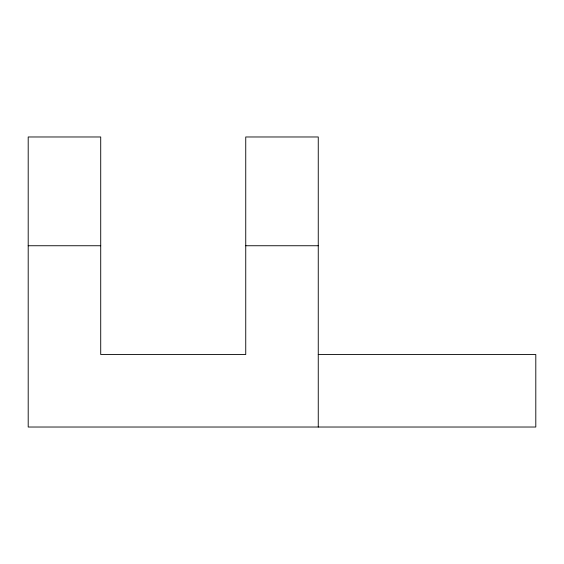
<?xml version="1.0" encoding="UTF-8"?>
<svg xmlns="http://www.w3.org/2000/svg" width="564" height="564" viewBox="0 0 564 564"><rect width="100%" height="100%" fill="white"/><g stroke="black" fill="none" stroke-linecap="round" stroke-linejoin="round"><path stroke-width="0.85" d="M28.2 245.742L100.716 245.742M245.742 245.742L318.258 245.742M318.258 354.516L535.8 354.516L535.8 427.026L28.2 427.026L28.2 136.974L100.716 136.974L100.716 354.516L245.742 354.516L245.742 136.974L318.258 136.974L318.258 427.026"/></g></svg>
